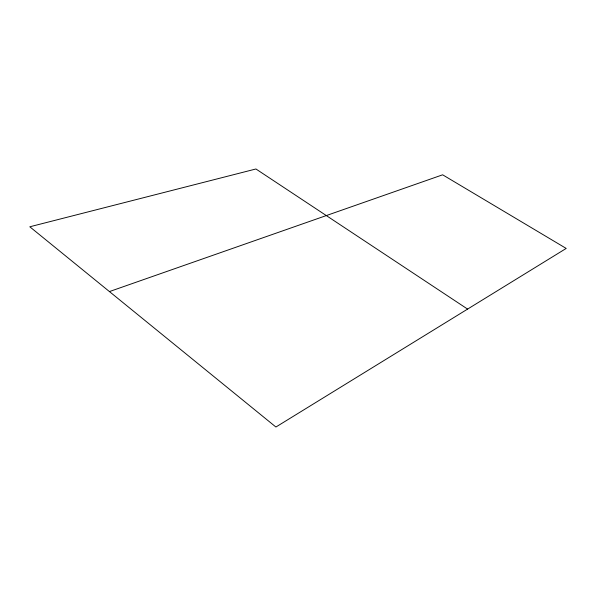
<?xml version="1.0" encoding="UTF-8"?>
<svg xmlns="http://www.w3.org/2000/svg" width="596" height="596" viewBox="0 0 596 596"><rect width="100%" height="100%" fill="white"/><g stroke="black" fill="none" stroke-linecap="round" stroke-linejoin="round"><path stroke-width="0.89" d="M109.426 291.571L442.642 174.807L566.2 248.428L275.911 427.019L29.8 226.785L255.93 168.981L467.592 309.093"/></g></svg>
